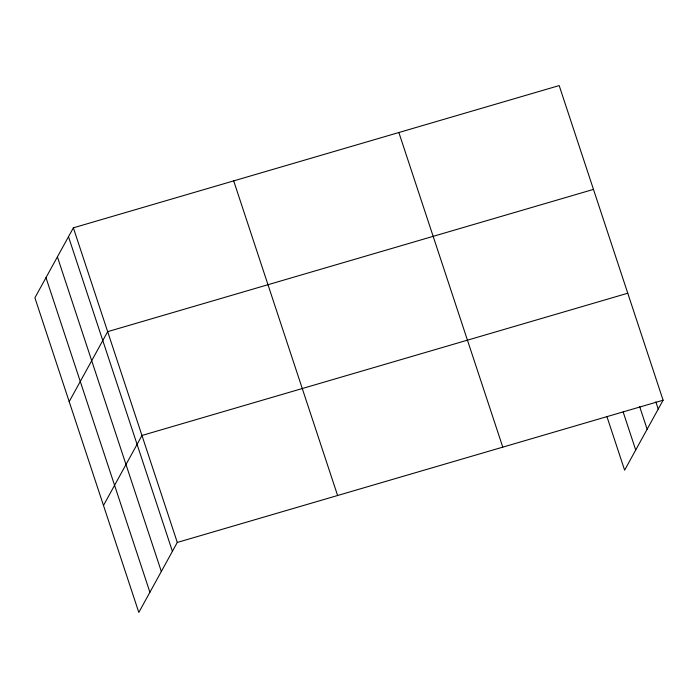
<?xml version="1.0" encoding="UTF-8"?>
<svg xmlns="http://www.w3.org/2000/svg" width="698" height="698" viewBox="0 0 698 698"><rect width="100%" height="100%" fill="white"/><g stroke="black" fill="none" stroke-linecap="round" stroke-linejoin="round"><path stroke-width="1.05" d="M73.369 227.827L34.9 297.802L138.815 612.425L177.292 542.442L663.1 400.198L559.185 85.575L73.369 227.827L177.292 542.442M69.189 401.629L107.667 331.655L593.475 189.402M103.487 505.457L141.956 435.473L627.764 293.23M663.1 400.198L624.631 470.173L606.963 416.689M655.841 401.874L658.223 409.072M639.665 406.611L647.133 429.235M623.148 411.951L635.712 450.009M398.863 132.515L502.778 447.139M233.69 180.887L337.605 495.501M68.491 236.701L172.406 551.324M57.402 256.864L161.325 571.488M45.981 277.638L149.904 592.262"/></g></svg>
